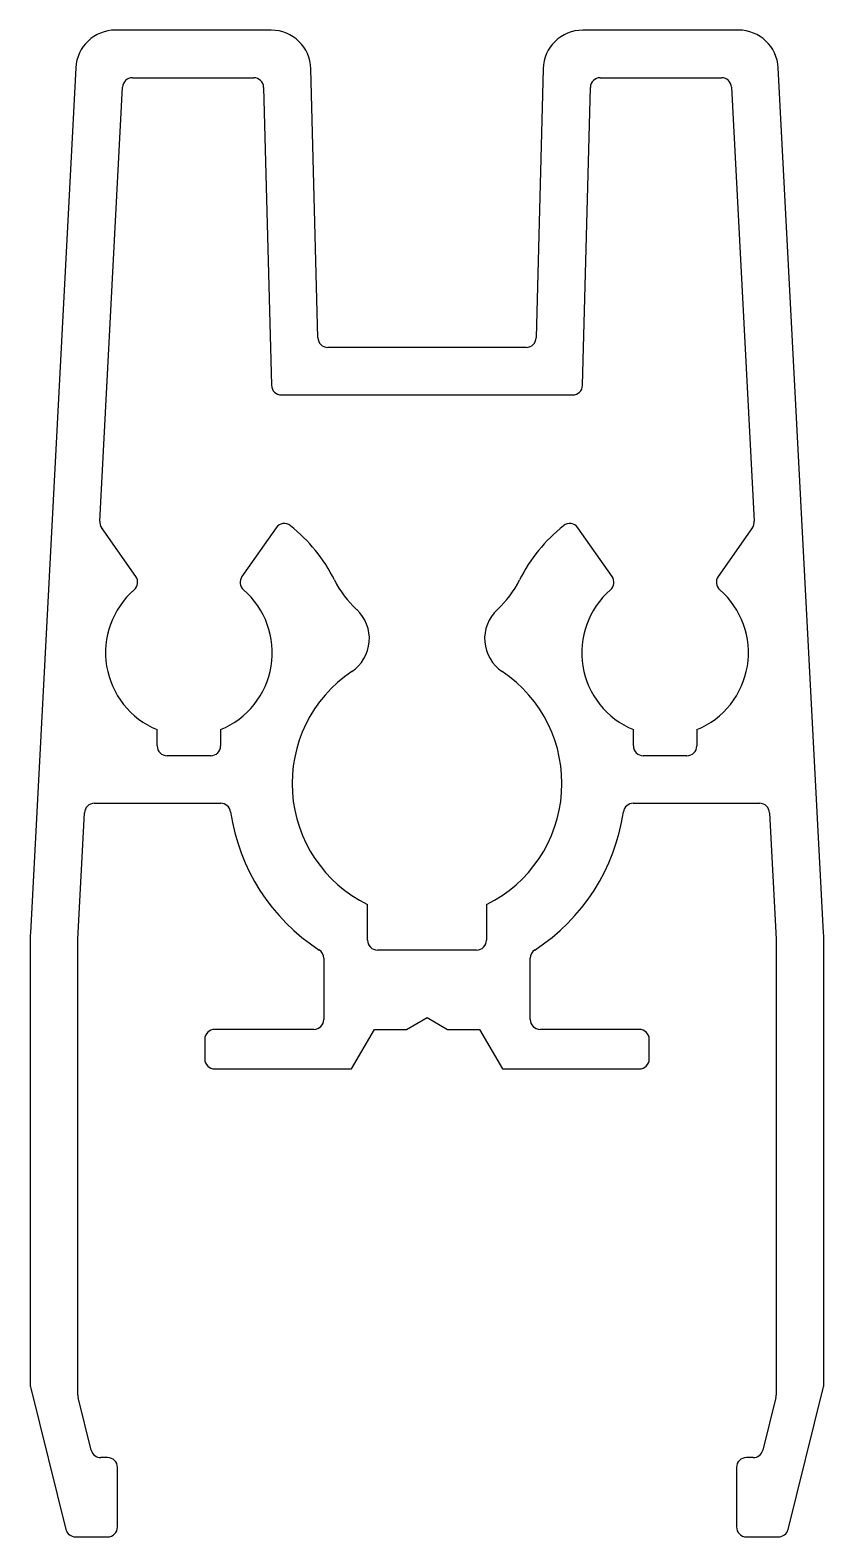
# Model space of a CAD drawing. Extents: x 831.3 to 851.3, y 593.9 to 631.9.
import ezdxf

# ---------------------------------------------------------------- set-up
doc = ezdxf.new("R2010")
doc.units = 0
doc.layers.get('0').update_dxf_attribs({"linetype": 'CONTINUOUS'})

msp = doc.modelspace()

# ---------------------------------------------------------------- linework, layer by layer
at = {"color": 7, "linetype": 'CONTINUOUS'}
for p, q in [((837.338, 631.948), (833.414, 631.948)), ((849.116, 631.948), (845.192, 631.948)), ((832.415, 631), (831.272, 609.181)), ((838.515, 624.192), (838.337, 630.974)), ((844.193, 630.974), (844.015, 624.192)), ((851.258, 609.181), (850.115, 631)), ((833.017, 619.56), (833.591, 630.511)), ((833.841, 630.748), (836.899, 630.748)), ((837.149, 630.505), (837.346, 622.992)), ((845.184, 622.992), (845.381, 630.505)), ((845.631, 630.748), (848.689, 630.748)), ((848.939, 630.511), (849.512, 619.56)), ((843.765, 623.948), (838.765, 623.948)), ((837.596, 622.748), (844.934, 622.748)), ((833.929, 618.166), (833.062, 619.403)), ((849.468, 619.403), (848.601, 618.166)), ((837.464, 619.399), (836.601, 618.166)), ((845.929, 618.166), (845.066, 619.399)), ((834.465, 613.898), (834.465, 614.306)), ((836.065, 614.306), (836.065, 613.898)), ((846.465, 613.898), (846.465, 614.306)), ((848.065, 614.306), (848.065, 613.898)), ((835.815, 613.648), (834.715, 613.648)), ((847.815, 613.648), (846.715, 613.648)), ((832.465, 609.019), (832.632, 612.211)), ((832.882, 612.448), (836.069, 612.448)), ((846.461, 612.448), (849.648, 612.448)), ((849.898, 612.211), (850.065, 609.019)), ((839.765, 608.998), (839.765, 609.897)), ((842.765, 609.897), (842.765, 608.998)), ((831.265, 608.92), (831.265, 597.82)), ((832.465, 597.523), (832.465, 609.019)), ((850.065, 609.019), (850.065, 597.523)), ((851.265, 597.82), (851.265, 608.92)), ((838.665, 608.539), (838.665, 606.998)), ((842.515, 608.748), (840.015, 608.748)), ((843.865, 606.998), (843.865, 608.539)), ((840.745, 606.748), (841.265, 607.048)), ((841.265, 607.048), (841.785, 606.748)), ((835.665, 606.498), (835.665, 605.998)), ((838.415, 606.748), (835.915, 606.748)), ((839.365, 605.748), (839.942, 606.748)), ((839.942, 606.748), (840.745, 606.748)), ((841.785, 606.748), (842.588, 606.748)), ((842.588, 606.748), (843.165, 605.748)), ((846.615, 606.748), (844.115, 606.748)), ((846.865, 605.998), (846.865, 606.498)), ((835.915, 605.748), (839.365, 605.748)), ((843.165, 605.748), (846.615, 605.748)), ((831.28, 597.699), (832.168, 594.138)), ((832.803, 596.138), (832.472, 597.463)), ((850.057, 597.463), (849.727, 596.138)), ((850.362, 594.138), (851.25, 597.699)), ((833.215, 595.948), (833.045, 595.948)), ((849.485, 595.948), (849.315, 595.948)), ((833.465, 594.198), (833.465, 595.698)), ((849.065, 595.698), (849.065, 594.198)), ((832.41, 593.948), (833.215, 593.948)), ((849.315, 593.948), (850.12, 593.948))]:
    msp.add_line(p, q, dxfattribs=at)
for centre, radius, start, end in [((833.414, 630.948), 1, 90, 177), ((837.338, 630.948), 1, 1.5, 90), ((845.192, 630.948), 1, 90, 178.5), ((849.116, 630.948), 1, 3, 90), ((833.841, 630.498), 0.25, 90, 177), ((836.899, 630.498), 0.25, 1.5, 90), ((845.631, 630.498), 0.25, 90, 178.5), ((848.689, 630.498), 0.25, 3, 90), ((838.765, 624.198), 0.25, 181.5, 270), ((843.765, 624.198), 0.25, 270, 358.5), ((837.596, 622.998), 0.25, 181.5, 270), ((844.934, 622.998), 0.25, 270, 358.5), ((833.267, 619.547), 0.25, 177, 215), ((837.669, 619.255), 0.25, 51.3589, 145), ((835.265, 616.248), 4.1, 26.5651, 51.3589), ((847.265, 616.248), 4.1, 128.6411, 153.4349), ((844.861, 619.255), 0.25, 35, 128.6411), ((849.263, 619.547), 0.25, 325, 3), ((833.724, 618.022), 0.25, 310.972, 35), ((836.806, 618.022), 0.25, 145, 229.028), ((841.265, 619.248), 2.608, 206.5651, 227.1839), ((841.265, 619.248), 2.608, 312.8161, 333.4349), ((845.724, 618.022), 0.25, 310.972, 35), ((848.806, 618.022), 0.25, 145, 229.028), ((835.265, 616.248), 2.1, 130.972, 247.6073), ((835.265, 616.248), 2.1, 292.3927, 49.028), ((847.265, 616.248), 2.1, 130.972, 247.6073), ((847.265, 616.248), 2.1, 292.3927, 49.028), ((838.813, 616.601), 1, 303.8722, 47.1839), ((843.717, 616.601), 1, 132.8161, 236.1278), ((841.265, 612.948), 3.4, 123.8722, 243.821), ((841.265, 612.948), 3.4, 296.179, 56.1278), ((834.715, 613.898), 0.25, 180, 270), ((835.815, 613.898), 0.25, 270, 0), ((846.715, 613.898), 0.25, 180, 270), ((847.815, 613.898), 0.25, 270, 0), ((832.882, 612.198), 0.25, 90, 177), ((836.069, 612.198), 0.25, 8.2132, 90), ((841.265, 612.948), 5, 188.2132, 237.1217), ((841.265, 612.948), 5, 302.8783, 351.7868), ((846.461, 612.198), 0.25, 90, 171.7868), ((849.648, 612.198), 0.25, 3, 90), ((836.265, 608.92), 5, 177, 180), ((846.265, 608.92), 5, 360, 3), ((840.015, 608.998), 0.25, 180, 270), ((842.515, 608.998), 0.25, 270, 0), ((838.415, 608.539), 0.25, 360, 57.1217), ((844.115, 608.539), 0.25, 122.8783, 180), ((838.415, 606.998), 0.25, 270, 360), ((844.115, 606.998), 0.25, 180, 270), ((835.915, 606.498), 0.25, 90, 180), ((846.615, 606.498), 0.25, 0, 90), ((835.915, 605.998), 0.25, 180, 270), ((846.615, 605.998), 0.25, 270, 0), ((831.765, 597.82), 0.5, 180, 194), ((850.765, 597.82), 0.5, 346, 360), ((832.715, 597.523), 0.25, 180, 194), ((849.815, 597.523), 0.25, 346, 0), ((833.045, 596.198), 0.25, 194, 270), ((833.215, 595.698), 0.25, 0, 90), ((849.315, 595.698), 0.25, 90, 180), ((849.485, 596.198), 0.25, 270, 346), ((832.41, 594.198), 0.25, 194, 270), ((833.215, 594.198), 0.25, 270, 0), ((849.315, 594.198), 0.25, 180, 270), ((850.12, 594.198), 0.25, 270, 346)]:
    msp.add_arc(centre, radius, start, end, dxfattribs=at)

doc.saveas('drawing.dxf')
